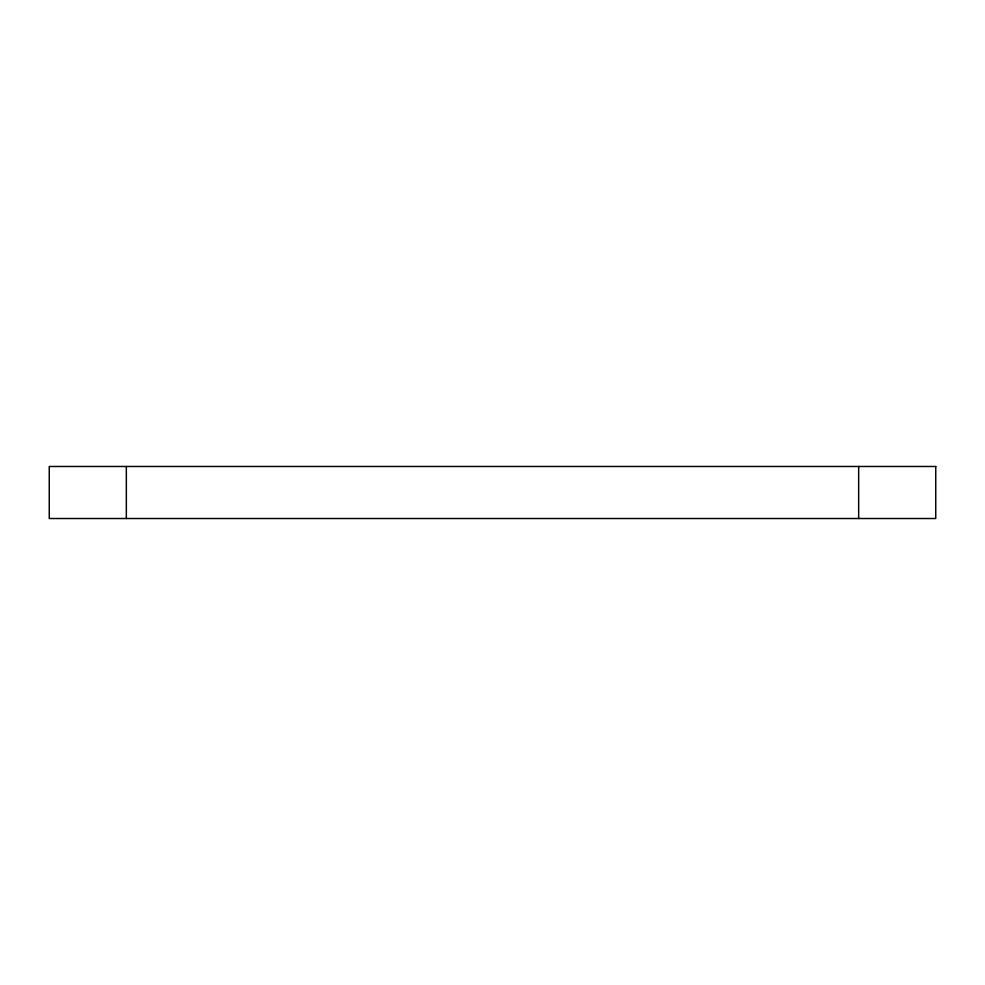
<?xml version="1.0" encoding="UTF-8"?>
<svg xmlns="http://www.w3.org/2000/svg" width="985" height="985" viewBox="0 0 985 985"><rect width="100%" height="100%" fill="white"/><g stroke="black" fill="none" stroke-linecap="round" stroke-linejoin="round"><path stroke-width="1.48" d="M858.661 466.484L858.661 518.516M126.339 466.484L126.339 518.516M935.75 466.484L49.25 466.484L49.25 518.516L935.75 518.516L935.75 466.484"/></g></svg>
